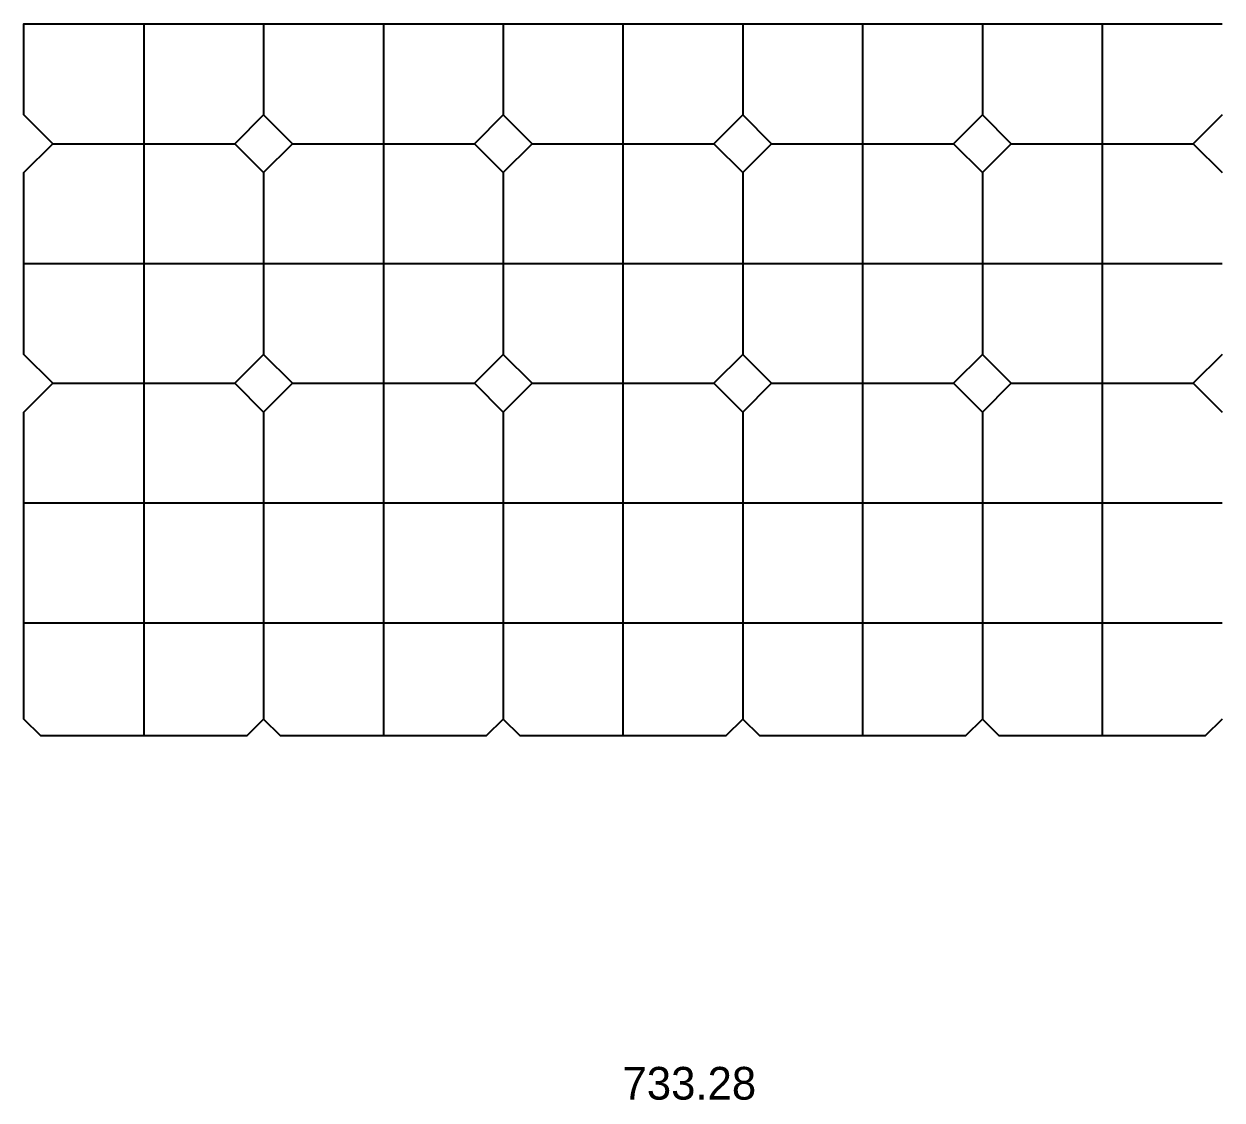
# Model space of a CAD drawing. Header units: millimetres. Extents: x -869187 to 1405794, y -1345622 to 197746.
# Drawn here: x 1130023 to 1185023, y -882131 to -832709 of the extents above; entities that cross this region are included whole.
import ezdxf

# ---------------------------------------------------------------- set-up
doc = ezdxf.new("R2010")
doc.units = ezdxf.units.MM
doc.header["$LTSCALE"] = 1000
doc.header["$MEASUREMENT"] = 0
doc.layers.get('0').update_dxf_attribs({"linetype": 'CONTINUOUS'})
doc.styles.add('나눔바른고딕', font='')
doc.styles.get('나눔바른고딕').set_extended_font_data('나눔바른고딕')

msp = doc.modelspace()

# ---------------------------------------------------------------- linework, layer by layer
at = {"color": 114, "ltscale": 10000, "true_color": 0x139b48}
for points in [[(1185023.4, -864635.2), (1184249.2, -865409.5), (1174797.7, -865409.5), (1174023.4, -864635.2), (1173249.2, -865409.5), (1163797.7, -865409.5), (1163023.4, -864635.2), (1162249.2, -865409.5), (1152797.7, -865409.5), (1152023.4, -864635.2), (1151249.2, -865409.5), (1141797.7, -865409.5), (1141023.4, -864635.2), (1140249.2, -865409.5), (1130797.7, -865409.5), (1130023.4, -864635.2), (1130023.4, -850533.7), (1131347.7, -849209.5), (1130023.4, -847885.2), (1130023.4, -839533.7), (1131347.7, -838209.5), (1130023.4, -836885.2), (1130023.4, -832709.5), (1185023.4, -832709.5)], [(1135523.4, -832709.5), (1135523.4, -865409.5)], [(1141023.4, -832709.5), (1141023.4, -836885.2)], [(1146523.4, -832709.5), (1146523.4, -865409.5)], [(1152023.4, -832709.5), (1152023.4, -836885.2)], [(1157523.4, -832709.5), (1157523.4, -865409.5)], [(1163023.4, -832709.5), (1163023.4, -836885.2)], [(1168523.4, -832709.5), (1168523.4, -865409.5)], [(1174023.4, -832709.5), (1174023.4, -836885.2)], [(1179523.4, -832709.5), (1179523.4, -865409.5)], [(1141023.4, -836885.2), (1139699.2, -838209.5), (1141023.4, -839533.7), (1142347.7, -838209.5), (1141023.4, -836885.2)], [(1152023.4, -836885.2), (1150699.2, -838209.5), (1152023.4, -839533.7), (1153347.7, -838209.5), (1152023.4, -836885.2)], [(1163023.4, -836885.2), (1161699.2, -838209.5), (1163023.4, -839533.7), (1164347.7, -838209.5), (1163023.4, -836885.2)], [(1174023.4, -836885.2), (1172699.2, -838209.5), (1174023.4, -839533.7), (1175347.7, -838209.5), (1174023.4, -836885.2)], [(1185023.4, -836885.2), (1183699.2, -838209.5), (1185023.4, -839533.7)], [(1131347.7, -838209.5), (1139699.2, -838209.5)], [(1142347.7, -838209.5), (1150699.2, -838209.5)], [(1153347.7, -838209.5), (1161699.2, -838209.5)], [(1164347.7, -838209.5), (1172699.2, -838209.5)], [(1175347.7, -838209.5), (1183699.2, -838209.5)], [(1141023.4, -839533.7), (1141023.4, -847885.2)], [(1152023.4, -839533.7), (1152023.4, -847885.2)], [(1163023.4, -839533.7), (1163023.4, -847885.2)], [(1174023.4, -839533.7), (1174023.4, -847885.2)], [(1130023.4, -843709.5), (1185022.9, -843709.5)], [(1141023.4, -847885.2), (1139699.2, -849209.5), (1141023.4, -850533.7), (1142347.7, -849209.5), (1141023.4, -847885.2)], [(1152023.4, -847885.2), (1150699.2, -849209.5), (1152023.4, -850533.7), (1153347.7, -849209.5), (1152023.4, -847885.2)], [(1163023.4, -847885.2), (1161699.2, -849209.5), (1163023.4, -850533.7), (1164347.7, -849209.5), (1163023.4, -847885.2)], [(1174023.4, -847885.2), (1172699.2, -849209.5), (1174023.4, -850533.7), (1175347.7, -849209.5), (1174023.4, -847885.2)], [(1185023.4, -847885.2), (1183699.2, -849209.5), (1185023.4, -850533.7)], [(1131347.7, -849209.5), (1139699.2, -849209.5)], [(1142347.7, -849209.5), (1150699.2, -849209.5)], [(1153347.7, -849209.5), (1161699.2, -849209.5)], [(1164347.7, -849209.5), (1172699.2, -849209.5)], [(1175347.7, -849209.5), (1183699.2, -849209.5)], [(1141023.4, -850533.7), (1141023.4, -864635.2)], [(1152023.4, -850533.7), (1152023.4, -864635.2)], [(1163023.4, -850533.7), (1163023.4, -864635.2)], [(1174023.4, -850533.7), (1174023.4, -864635.2)], [(1130023.4, -854709.5), (1185022.9, -854709.5)], [(1130023.4, -860209.5), (1185023.2, -860209.5)]]:
    msp.add_lwpolyline(points, dxfattribs=at)

# ---------------------------------------------------------------- texts
at = {"color": 114, "ltscale": 10000, "true_color": 0x139b48, "style": '나눔바른고딕'}
msp.add_text('733.28', height=1500, dxfattribs=at).set_placement((1157501.7, -882109.5))

doc.saveas('drawing.dxf')
